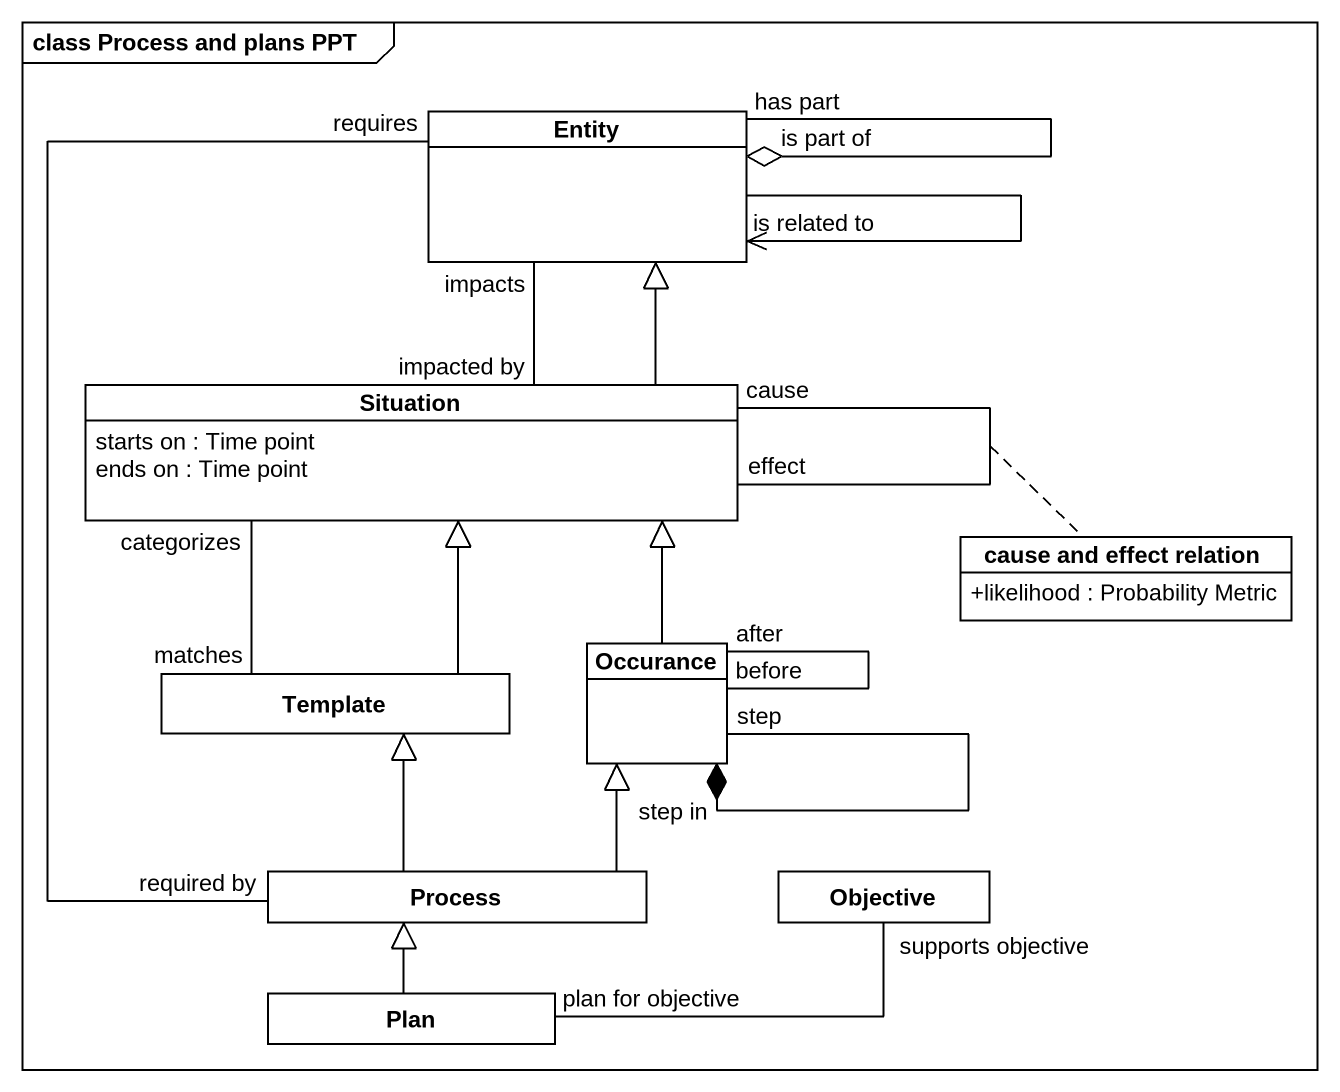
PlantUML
@startuml
mainframe class Process and plans PPT
hide circle
hide empty members
skinparam classAttributeIconSize 0
class "Entity" as Entity_
class Situation {
  starts on : Time point
  ends on : Time point
}
class "cause and effect relation" as cause_and_effect_relation {
  +likelihood : Probability Metric
}
class Template
class Occurance
class "Process" as Process_
class Objective
class Plan
Entity_ "is part of" o-- "has part" Entity_
Entity_ --> "is related to" Entity_
Situation -up-|> Entity_
Situation "impacted by" -up- "impacts" Entity_
Situation "effect" -- "cause" Situation
(Situation, Situation) .. cause_and_effect_relation
Template "matches" -up- "categorizes" Situation
Template -up-|> Situation
Occurance -up-|> Situation
Occurance "step in" *-- "step" Occurance
Occurance "before" -- "after" Occurance
Process_ "required by" -up- "requires" Entity_
Process_ -up-|> Template
Process_ -up-|> Occurance
Plan -up-|> Process_
Plan "plan for objective" -right- "supports objective" Objective
@enduml
